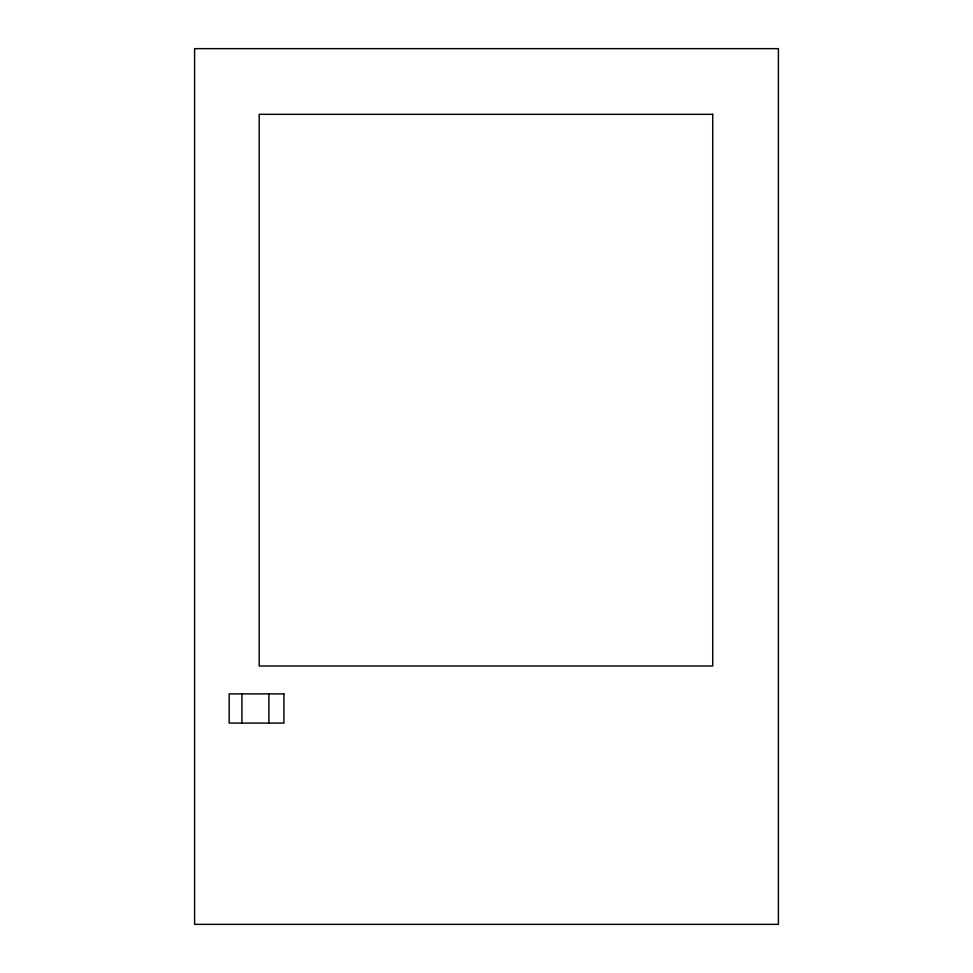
<?xml version="1.0" encoding="UTF-8"?>
<svg xmlns="http://www.w3.org/2000/svg" width="973" height="973" viewBox="0 0 973 973"><rect width="100%" height="100%" fill="white"/><g stroke="black" fill="none" stroke-linecap="round" stroke-linejoin="round"><path stroke-width="1.46" d="M268.913 693.895L268.913 723.085M241.912 693.895L241.912 723.085M778.4 48.65L194.6 48.65L194.6 924.35L778.4 924.35L778.4 48.65M712.723 114.328L259.195 114.328L259.195 666.006L712.723 666.006L712.723 114.328M283.909 693.895L229.178 693.895L229.178 723.085L283.909 723.085L283.909 693.895"/></g></svg>
